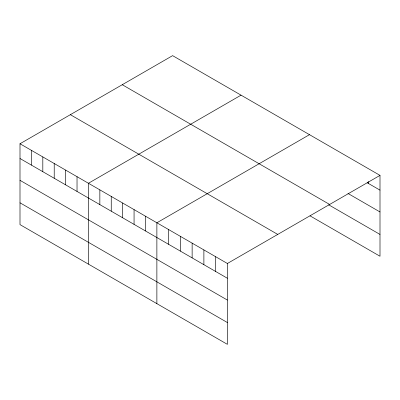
<?xml version="1.0" encoding="UTF-8"?>
<svg xmlns="http://www.w3.org/2000/svg" width="400" height="400" viewBox="0 0 400 400"><rect width="100%" height="100%" fill="white"/><g stroke="black" fill="none" stroke-linecap="round" stroke-linejoin="round"><path stroke-width="0.6" d="M20 143.755L227.39 263.49L227.39 344.355L20 224.62L20 143.755L172.61 55.645L380 175.38L380 256.245L310.02 215.845M241.05 95.16L88.44 183.265L88.44 264.13M309.49 134.67L156.875 222.78L156.875 303.645M227.39 263.49L380 175.38M367.18 182.74L380 190.14M347.95 193.45L380 211.955M122.25 84.72L329.64 204.455M328.72 204.825L380 234.43M70.36 114.68L277.75 234.415M20 158.515L227.39 278.25M20 180.33L227.39 300.065M20 202.805L227.39 322.54M368.25 181.51L368.25 183.355M215.635 256.705L215.635 271.465M203.885 249.92L203.885 264.68M192.135 243.135L192.135 257.895M180.38 236.35L180.38 251.11M168.63 229.565L168.63 244.325M145.47 216.195L145.47 230.955M134.065 209.61L134.065 224.37M122.66 203.025L122.66 217.785M111.25 196.44L111.25 211.2M99.845 189.855L99.845 204.615M77.03 176.68L77.03 191.445M65.625 170.095L65.625 184.86M54.22 163.51L54.22 178.27M42.815 156.925L42.815 171.685M31.405 150.34L31.405 165.1"/></g></svg>
